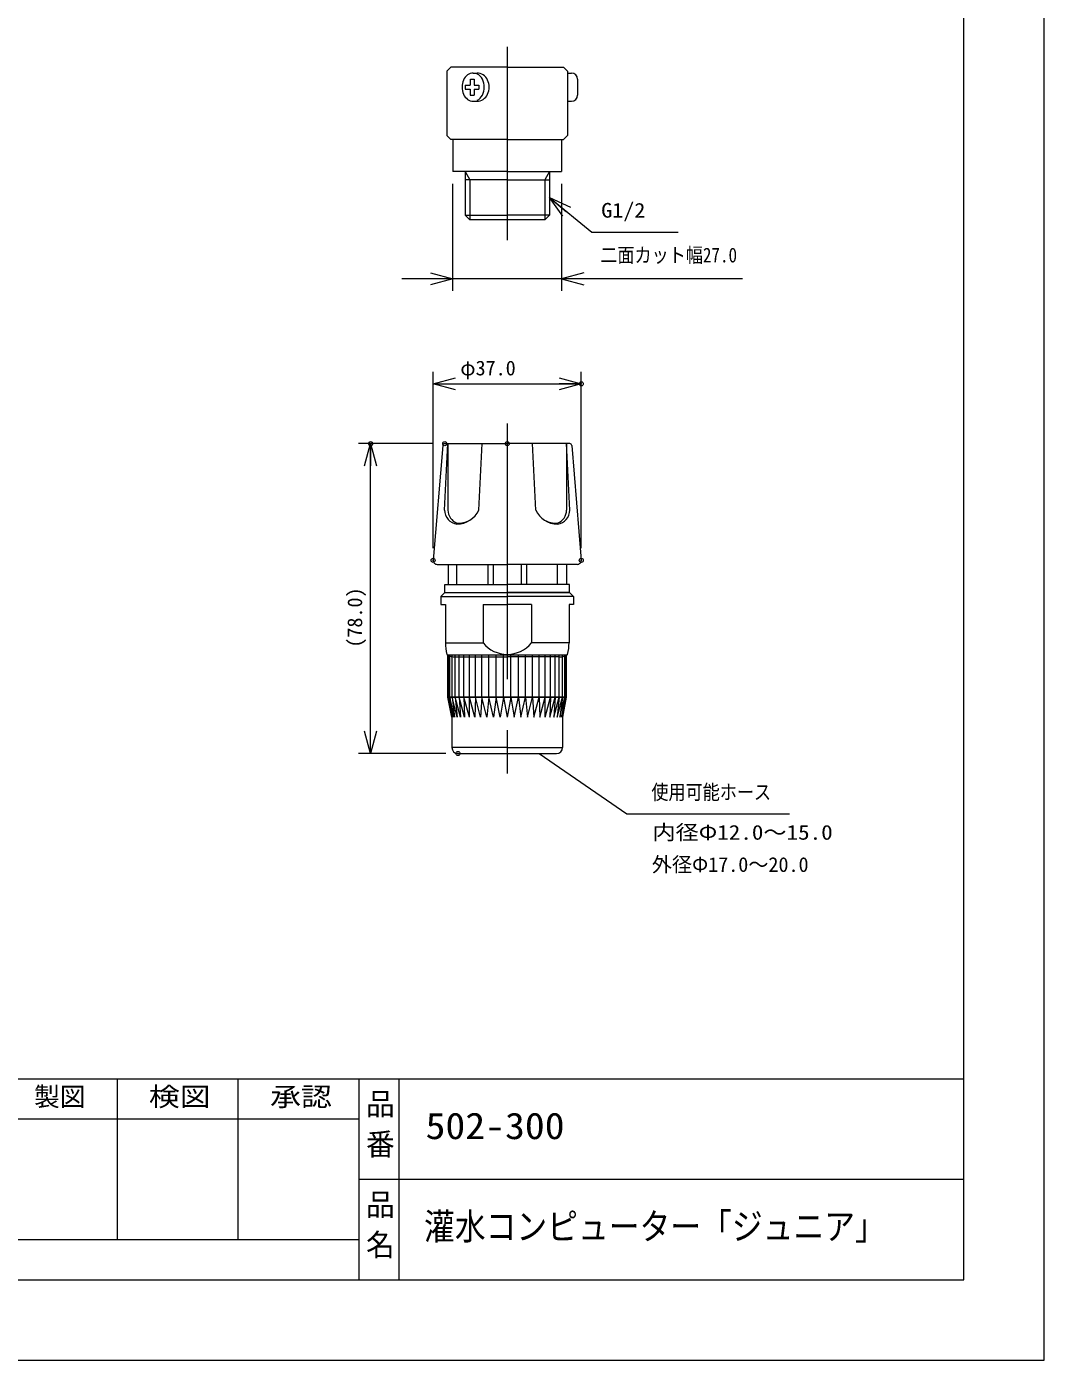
# Model space of a CAD drawing. Units: millimetres on the paper. Extents: x -210 to 210, y -148 to 148.
# Drawn here: x 83.5 to 210, y -148.5 to 17.2 of the extents above; entities that cross this region are included whole.
import ezdxf
from ezdxf.enums import TextEntityAlignment as Align

# ---------------------------------------------------------------- set-up
doc = ezdxf.new("R2010")
doc.units = ezdxf.units.MM
doc.header["$PDMODE"] = 32
doc.header["$PDSIZE"] = 0.5
doc.linetypes.add('USER1', pattern=[50.8, 31.75, -6.35, 6.35, -6.35])
for name, color, linetype, lineweight in [('0-0_0', 7, 'Continuous', 18), ('0-1_DEFPOINTS', 7, 'Continuous', 18), ('0-2_CLASS1', 7, 'Continuous', 18), ('0-3_SS', 7, 'Continuous', 18)]:
    doc.layers.add(name, color=color, linetype=linetype, lineweight=lineweight)
doc.styles.add('ＭＳ ゴシック', font='')
doc.styles.get('ＭＳ ゴシック').set_extended_font_data('MS Gothic')

# ---------------------------------------------------------------- blocks, each defined once
blk = doc.blocks.new('_OPEN30')
at = {"layer": '0-0_0'}
blk.add_line((0, 0), (-1, 0), dxfattribs=at)
blk.add_lwpolyline([(-1, 0.2679), (0, 0), (-1, -0.2679)], dxfattribs=at)
blk = doc.blocks.new('D4')
at = {"layer": '0-0_0'}
for p, q in [((134.053, -47.59), (134.053, -25.657)), ((152.466, -47.59), (152.466, -25.657)), ((134.053, -27.157), (152.466, -27.157))]:
    blk.add_line(p, q, dxfattribs=at)
at = {"layer": '0-1_DEFPOINTS'}
for p in [(152.466, -27.157), (134.053, -49.09), (152.466, -49.09)]:
    blk.add_point(p, dxfattribs=at)
at = {"layer": '0-0_0', "xscale": 2.77, "yscale": 2.77, "rotation": 180}
blk.add_blockref('_OPEN30', (134.053, -27.157), dxfattribs=at)
at = {"layer": '0-0_0', "xscale": 2.77, "yscale": 2.77}
blk.add_blockref('_OPEN30', (152.466, -27.157), dxfattribs=at)
at = {"layer": '0-0_0', "style": 'ＭＳ ゴシック'}
blk.add_text('φ37.0', height=1.833, dxfattribs=at).set_placement((137.43, -26.657), align=Align.BOTTOM_LEFT)
blk = doc.blocks.new('D6')
at = {"layer": '0-0_0'}
for p, q in [((133.989, -34.59), (124.782, -34.59)), ((126.282, -73.09), (126.282, -34.59)), ((135.634, -73.09), (124.782, -73.09))]:
    blk.add_line(p, q, dxfattribs=at)
at = {"layer": '0-1_DEFPOINTS'}
for p in [(126.282, -34.59), (135.489, -34.59), (137.134, -73.09)]:
    blk.add_point(p, dxfattribs=at)
at = {"layer": '0-0_0', "xscale": 2.77, "yscale": 2.77}
for p, rotation in [((126.282, -34.59), 90), ((126.282, -73.09), 270)]:
    blk.add_blockref('_OPEN30', p, dxfattribs=dict(at, rotation=rotation))
at = {"layer": '0-0_0', "style": 'ＭＳ ゴシック'}
blk.add_text('(78.0)', height=1.833, rotation=90, dxfattribs=at).set_placement((125.782, -59.941), align=Align.BOTTOM_LEFT)

msp = doc.modelspace()

# ---------------------------------------------------------------- linework, layer by layer
at = {"layer": '0-1_DEFPOINTS'}
for p, q in [((210, -148.5), (210, 148.5)), ((-210, -148.5), (210, -148.5))]:
    msp.add_line(p, q, dxfattribs=at)
at = {"layer": '0-2_CLASS1'}
for p, q in [((200, -138.5), (200, 120.5)), ((12.8, -113.5), (140, -113.5)), ((94.8, -113.5), (94.8, -133.5)), ((109.8, -113.5), (109.8, -133.5)), ((124.8, -113.5), (124.8, -138.5)), ((129.8, -113.5), (129.8, -138.5)), ((140, -113.5), (200, -113.5)), ((79.8, -118.5), (124.8, -118.5)), ((124.8, -126), (184.8, -126)), ((140, -126), (200, -126)), ((79.8, -133.5), (124.8, -133.5)), ((-195, -138.5), (200, -138.5))]:
    msp.add_line(p, q, dxfattribs=at)
at = {"layer": '0-3_SS', "linetype": 'USER1'}
for p, q in [((143.259, 14.713), (143.259, -9.287)), ((143.259, -32.09), (143.259, -75.59))]:
    msp.add_line(p, q, dxfattribs=at)
at = {"layer": '0-3_SS', "color": 3}
for p, q in [((136.259, 12.213), (135.759, 11.713)), ((135.759, 11.713), (135.759, 3.713)), ((143.259, 12.213), (136.259, 12.213)), ((143.259, 12.213), (150.259, 12.213)), ((150.259, 12.213), (150.759, 11.713)), ((150.759, 11.713), (150.759, 3.713)), ((138.018, 9.963), (138.018, 9.463)), ((138.018, 9.963), (138.668, 9.963)), ((138.668, 10.713), (138.668, 9.963)), ((138.69, 10.713), (139.168, 10.713)), ((139.027, 11.463), (139.509, 11.463)), ((139.168, 10.713), (139.168, 9.963)), ((139.168, 9.963), (139.75, 9.963)), ((139.75, 9.963), (139.75, 9.463)), ((150.759, 11.463), (151.259, 11.463)), ((152.009, 10.713), (152.009, 8.713)), ((138.018, 9.463), (138.668, 9.463)), ((138.668, 9.463), (138.668, 8.713)), ((138.668, 8.713), (139.168, 8.713)), ((139.168, 9.463), (139.75, 9.463)), ((139.168, 9.463), (139.168, 8.713)), ((139.027, 7.963), (139.509, 7.963)), ((150.759, 7.963), (151.259, 7.963)), ((135.759, 3.713), (136.259, 3.213)), ((150.259, 3.213), (150.759, 3.713)), ((143.259, 3.213), (136.259, 3.213)), ((136.509, 3.213), (136.509, -0.787)), ((143.259, 3.213), (150.259, 3.213)), ((150.009, 3.213), (150.009, -0.787)), ((143.259, -0.787), (136.509, -0.787)), ((138.021, -0.787), (138.021, -6.206)), ((143.259, -0.787), (150.009, -0.787)), ((148.498, -0.787), (148.498, -6.206)), ((143.259, -1.794), (138.021, -1.794)), ((143.259, -1.794), (148.498, -1.794)), ((138.021, -6.206), (143.259, -6.206)), ((148.498, -6.206), (143.259, -6.206)), ((147.917, -6.787), (148.498, -6.206)), ((135.481, -42.84), (135.894, -34.59)), ((135.489, -34.59), (143.259, -34.59)), ((135.894, -34.59), (135.894, -42.84)), ((139.724, -42.84), (140.137, -34.59)), ((151.029, -34.59), (143.259, -34.59)), ((146.795, -42.84), (146.382, -34.59)), ((150.625, -34.59), (150.625, -42.84)), ((151.037, -42.84), (150.625, -34.59)), ((135.24, -34.819), (134.054, -49.049)), ((151.278, -34.819), (152.464, -49.049)), ((134.553, -49.59), (143.259, -49.59)), ((135.906, -49.59), (135.906, -52.09)), ((137.009, -52.09), (137.009, -49.59)), ((140.859, -49.59), (140.859, -52.09)), ((141.509, -49.59), (141.509, -52.09)), ((151.966, -49.59), (143.259, -49.59)), ((145.009, -49.59), (145.009, -52.09)), ((145.659, -49.59), (145.659, -52.09)), ((149.509, -52.09), (149.509, -49.59)), ((150.613, -49.59), (150.613, -52.09)), ((135.509, -52.09), (143.259, -52.09)), ((135.509, -53.09), (135.509, -52.09)), ((151.009, -52.09), (143.259, -52.09)), ((151.009, -53.09), (151.009, -52.09)), ((135.509, -53.09), (135.009, -53.59)), ((135.009, -53.59), (135.009, -54.59)), ((135.009, -53.59), (143.259, -53.59)), ((135.009, -54.59), (135.574, -54.59)), ((135.509, -53.09), (143.259, -53.09)), ((135.509, -53.09), (151.009, -53.09)), ((135.574, -54.59), (135.574, -59.34)), ((140.259, -54.59), (143.259, -54.59)), ((140.259, -54.59), (140.259, -59.34)), ((151.009, -53.09), (143.259, -53.09)), ((151.509, -53.59), (143.259, -53.59)), ((146.259, -54.59), (143.259, -54.59)), ((146.259, -54.59), (146.259, -59.34)), ((150.134, -53.09), (151.009, -53.09)), ((151.509, -54.59), (150.945, -54.59)), ((150.945, -54.59), (150.945, -59.34)), ((151.009, -53.09), (151.509, -53.59)), ((151.509, -53.59), (151.509, -54.59)), ((135.574, -59.34), (140.259, -59.34)), ((150.945, -59.34), (146.259, -59.34)), ((136.384, -68.59), (136.384, -72.34)), ((150.134, -68.59), (150.134, -72.34)), ((137.134, -73.09), (143.259, -73.09)), ((143.259, -73.09), (149.384, -73.09))]:
    msp.add_line(p, q, dxfattribs=at)
at = {"layer": '0-3_SS'}
for p, q in [((138.021, -0.787), (138.602, -1.794)), ((148.498, -0.787), (147.917, -1.794)), ((136.509, -15.614), (136.509, -2.287)), ((138.602, -1.794), (138.602, -6.787)), ((147.917, -1.794), (147.917, -6.787)), ((150.009, -2.287), (150.009, -15.614)), ((172.481, -14.114), (130.159, -14.114)), ((150.634, -60.856), (135.884, -60.856)), ((135.884, -61.09), (135.884, -60.856)), ((135.884, -66.09), (135.884, -61.09)), ((135.942, -60.888), (135.942, -60.856)), ((135.942, -61.09), (135.942, -60.888)), ((135.942, -66.09), (135.942, -61.09)), ((136.116, -60.968), (136.116, -60.856)), ((136.116, -61.09), (136.116, -60.968)), ((136.116, -66.09), (136.116, -61.09)), ((136.402, -61.053), (136.402, -60.856)), ((136.402, -61.09), (136.402, -61.053)), ((136.402, -66.09), (136.402, -61.09)), ((136.759, -61.09), (143.259, -61.09)), ((136.797, -61.09), (136.797, -60.856)), ((136.797, -66.09), (136.797, -61.09)), ((137.293, -61.09), (137.293, -60.856)), ((137.293, -66.09), (137.293, -61.09)), ((137.883, -61.09), (137.883, -60.856)), ((137.883, -66.09), (137.883, -61.09)), ((138.558, -61.09), (138.558, -60.856)), ((138.558, -66.09), (138.558, -61.09)), ((139.308, -61.09), (139.308, -60.856)), ((139.308, -66.09), (139.308, -61.09)), ((140.119, -61.09), (140.119, -60.856)), ((140.119, -66.09), (140.119, -61.09)), ((140.98, -61.09), (140.98, -60.856)), ((140.98, -66.09), (140.98, -61.09)), ((141.877, -61.09), (141.877, -60.856)), ((141.877, -66.09), (141.877, -61.09)), ((142.796, -61.09), (142.796, -60.856)), ((142.796, -66.09), (142.796, -61.09)), ((149.759, -61.09), (143.259, -61.09)), ((143.722, -61.09), (143.722, -60.856)), ((143.722, -66.09), (143.722, -61.09)), ((144.641, -61.09), (144.641, -60.856)), ((144.641, -66.09), (144.641, -61.09)), ((145.538, -61.09), (145.538, -60.856)), ((145.538, -66.09), (145.538, -61.09)), ((146.399, -61.09), (146.399, -60.856)), ((146.399, -66.09), (146.399, -61.09)), ((147.211, -61.09), (147.211, -60.856)), ((147.211, -66.09), (147.211, -61.09)), ((147.96, -61.09), (147.96, -60.856)), ((147.96, -66.09), (147.96, -61.09)), ((148.635, -61.09), (148.635, -60.856)), ((148.635, -66.09), (148.635, -61.09)), ((149.226, -61.09), (149.226, -60.856)), ((149.226, -66.09), (149.226, -61.09)), ((149.722, -61.09), (149.722, -60.856)), ((149.722, -66.09), (149.722, -61.09)), ((150.116, -61.053), (150.116, -60.856)), ((150.116, -61.09), (150.116, -61.053)), ((150.116, -66.09), (150.116, -61.09)), ((150.403, -60.968), (150.403, -60.856)), ((150.403, -61.09), (150.403, -60.968)), ((150.403, -66.09), (150.403, -61.09)), ((150.576, -60.888), (150.576, -60.856)), ((150.576, -61.09), (150.576, -60.888)), ((150.576, -66.09), (150.576, -61.09)), ((150.634, -61.09), (150.634, -60.856)), ((150.634, -66.09), (150.634, -61.09)), ((135.884, -66.09), (150.634, -66.09)), ((150.634, -66.09), (135.884, -66.09)), ((136.384, -68.59), (135.884, -66.09)), ((136.506, -68.59), (135.942, -66.09)), ((135.942, -66.09), (136.384, -68.59)), ((136.721, -68.59), (136.116, -66.09)), ((136.116, -66.09), (136.506, -68.59)), ((137.039, -68.59), (136.402, -66.09)), ((136.402, -66.09), (136.721, -68.59)), ((137.455, -68.59), (136.797, -66.09)), ((136.797, -66.09), (137.039, -68.59)), ((137.962, -68.59), (137.293, -66.09)), ((137.293, -66.09), (137.455, -68.59)), ((138.553, -68.59), (137.883, -66.09)), ((137.883, -66.09), (137.962, -68.59)), ((138.558, -68.59), (138.558, -66.09)), ((142.796, -66.09), (142.398, -68.59)), ((142.796, -66.09), (143.259, -68.59)), ((143.722, -66.09), (143.259, -68.59)), ((147.96, -68.59), (147.96, -66.09)), ((147.966, -68.59), (148.635, -66.09)), ((148.557, -68.59), (149.226, -66.09)), ((148.635, -66.09), (148.557, -68.59)), ((149.064, -68.59), (149.722, -66.09)), ((149.226, -66.09), (149.064, -68.59)), ((149.48, -68.59), (150.116, -66.09)), ((149.722, -66.09), (149.48, -68.59)), ((149.798, -68.59), (150.403, -66.09)), ((150.116, -66.09), (149.798, -68.59)), ((150.013, -68.59), (150.576, -66.09)), ((150.403, -66.09), (150.013, -68.59)), ((150.134, -68.59), (150.634, -66.09)), ((150.576, -66.09), (150.134, -68.59)), ((143.259, -72.34), (136.384, -72.34)), ((143.259, -72.34), (150.134, -72.34))]:
    msp.add_line(p, q, dxfattribs=at)
at = {"layer": '0-3_SS', "color": 3}
for points in [[(139.027, 11.463), (138.847, 11.448), (138.669, 11.403), (138.498, 11.329), (138.335, 11.228), (138.185, 11.101), (138.049, 10.95), (137.929, 10.778), (137.829, 10.588), (137.749, 10.382), (137.69, 10.166), (137.655, 9.941), (137.643, 9.713), (137.655, 9.484), (137.69, 9.26), (137.749, 9.043), (137.829, 8.838), (137.929, 8.647), (138.049, 8.475), (138.185, 8.324), (138.335, 8.197), (138.498, 8.096), (138.669, 8.022), (138.847, 7.978), (139.027, 7.963)], [(139.509, 7.963), (139.707, 7.978), (139.902, 8.022), (140.089, 8.096), (140.267, 8.197), (140.432, 8.324), (140.581, 8.475), (140.712, 8.647), (140.822, 8.838), (140.91, 9.043), (140.973, 9.26), (141.012, 9.484), (141.025, 9.713), (141.012, 9.941), (140.973, 10.166), (140.91, 10.382), (140.822, 10.588), (140.712, 10.778), (140.581, 10.95), (140.432, 11.101), (140.267, 11.228), (140.089, 11.329), (139.902, 11.403), (139.707, 11.448), (139.509, 11.463)], [(139.509, 7.963), (139.707, 7.978), (139.902, 8.022), (140.089, 8.096), (140.267, 8.197), (140.432, 8.324), (140.581, 8.475), (140.712, 8.647), (140.822, 8.838), (140.91, 9.043), (140.973, 9.26), (141.012, 9.484), (141.025, 9.713), (141.012, 9.941), (140.973, 10.166), (140.91, 10.382), (140.822, 10.588), (140.712, 10.778), (140.581, 10.95), (140.432, 11.101), (140.267, 11.228), (140.089, 11.329), (139.902, 11.403), (139.707, 11.448), (139.509, 11.463)], [(139.529, 8.081), (139.715, 8.194), (139.887, 8.341), (140.039, 8.518), (140.169, 8.723), (140.273, 8.949), (140.349, 9.192), (140.396, 9.447), (140.412, 9.708), (140.397, 9.969), (140.351, 10.225), (140.276, 10.469), (140.173, 10.696), (140.044, 10.901), (139.892, 11.079), (139.721, 11.227), (139.535, 11.341)], [(147.917, -6.787), (138.602, -6.787), (138.021, -6.206)]]:
    msp.add_lwpolyline(points, dxfattribs=at)
at = {"layer": '0-3_SS'}
for points in [[(148.498, -4.011), (153.762, -8.305), (164.484, -8.305)], [(133.739, -13.372), (136.509, -14.114), (133.739, -14.856)], [(152.779, -13.372), (150.009, -14.114), (152.779, -14.856)], [(142.398, -68.59), (141.877, -66.09), (141.55, -68.59), (140.98, -66.09), (140.728, -68.59), (140.119, -66.09), (139.947, -68.59), (139.308, -66.09), (139.218, -68.59), (138.558, -66.09)], [(143.722, -66.09), (144.121, -68.59), (144.641, -66.09), (144.969, -68.59), (145.538, -66.09), (145.79, -68.59), (146.399, -66.09), (146.571, -68.59), (147.211, -66.09), (147.3, -68.59), (147.96, -66.09)], [(147.235, -73.09), (158.12, -80.606), (178.322, -80.606)]]:
    msp.add_lwpolyline(points, dxfattribs=at)
at = {"layer": '0-3_SS', "color": 3}
for centre, radius, start, end in [((151.259, 10.713), 0.75, 0, 89.99998), ((151.259, 8.713), 0.75, 270.00002, 0), ((135.489, -34.84), 0.25, 90, 175.23636), ((151.029, -34.84), 0.25, 4.76364, 90), ((137.247, -42.84), 1.766, 180, 262.40206), ((137.645, -42.84), 1.752, 180, 248.83993), ((137.013, -41.616), 2.974, 270, 335.69413), ((149.505, -41.616), 2.974, 204.30587, 270), ((148.873, -42.84), 1.752, 291.16007, 0), ((149.272, -42.84), 1.766, 277.59794, 0), ((137.013, -40.671), 3.803, 270, 295.11803), ((149.505, -40.671), 3.803, 244.88197, 270), ((134.553, -49.09), 0.5, 175.23636, 270), ((151.966, -49.09), 0.5, 270, 4.76364), ((141.235, -59.34), 5.66, 180, 194.69727), ((143.259, -56.925), 3.852, 218.83786, 270), ((143.259, -56.925), 3.852, 270, 321.16214), ((145.284, -59.34), 5.66, 345.30273, 0), ((136.759, -59.34), 1.75, 235.15009, 240), ((149.759, -59.34), 1.75, 300, 304.8499), ((137.134, -72.34), 0.75, 180, 270), ((149.384, -72.34), 0.75, 270, 0)]:
    msp.add_arc(centre, radius, start, end, dxfattribs=at)
at = {"layer": '0-3_SS'}
for centre, start, end in [((136.759, -59.34), 240, 270), ((149.759, -59.34), 270, 300)]:
    msp.add_arc(centre, 1.75, start, end, dxfattribs=at)
msp.add_point((143.259, -34.59), dxfattribs=at)

# ---------------------------------------------------------------- block references
at = {"layer": '0-3_SS', "xscale": 2.77, "yscale": 2.77, "rotation": 140.79538}
msp.add_blockref('_OPEN30', (148.498, -4.011), dxfattribs=at)
at = {"layer": '0-3_SS'}
for name in ['D4', 'D6']:
    msp.add_blockref(name, (0, 0), dxfattribs=at)

# ---------------------------------------------------------------- texts
at = {"layer": '0-2_CLASS1', "style": 'ＭＳ ゴシック'}
msp.add_text('製図', height=2.346, dxfattribs=at).set_placement((84.469, -117.614), align=Align.BOTTOM_LEFT)
for s, height, width, p in [('検図', 2.346, 1.2, (98.732, -117.614)), ('承認', 2.346, 1.2, (113.791, -117.614)), ('品', 2.749, 0.95, (125.714, -118.845)), ('502-300', 3.299, 1.1, (133.108, -122)), ('番', 2.749, 0.95, (125.714, -123.845)), ('品', 2.749, 0.95, (125.714, -131.345)), ('灌水コンピューター「ジュニア」', 3.299, 0.85, (132.925, -134.5)), ('名', 2.749, 0.95, (125.714, -136.345))]:
    msp.add_text(s, height=height, dxfattribs=dict(at, width=width)).set_placement(p, align=Align.BOTTOM_LEFT)
at = {"layer": '0-3_SS', "style": 'ＭＳ ゴシック'}
for s, width, p in [('G1/2', 1.1, (154.939, -7.055)), ('二面カット幅27.0', 0.85, (154.826, -12.618)), ('使用可能ホース', 0.85, (161.169, -79.356)), ('内径Φ12.0～15.0', 1.15, (161.302, -84.356))]:
    msp.add_text(s, height=1.833, dxfattribs=dict(at, width=width)).set_placement(p, align=Align.BOTTOM_LEFT)
msp.add_text('外径Φ17.0～20.0', height=1.833, dxfattribs=at).set_placement((161.226, -88.356), align=Align.BOTTOM_LEFT)

doc.saveas('drawing.dxf')
